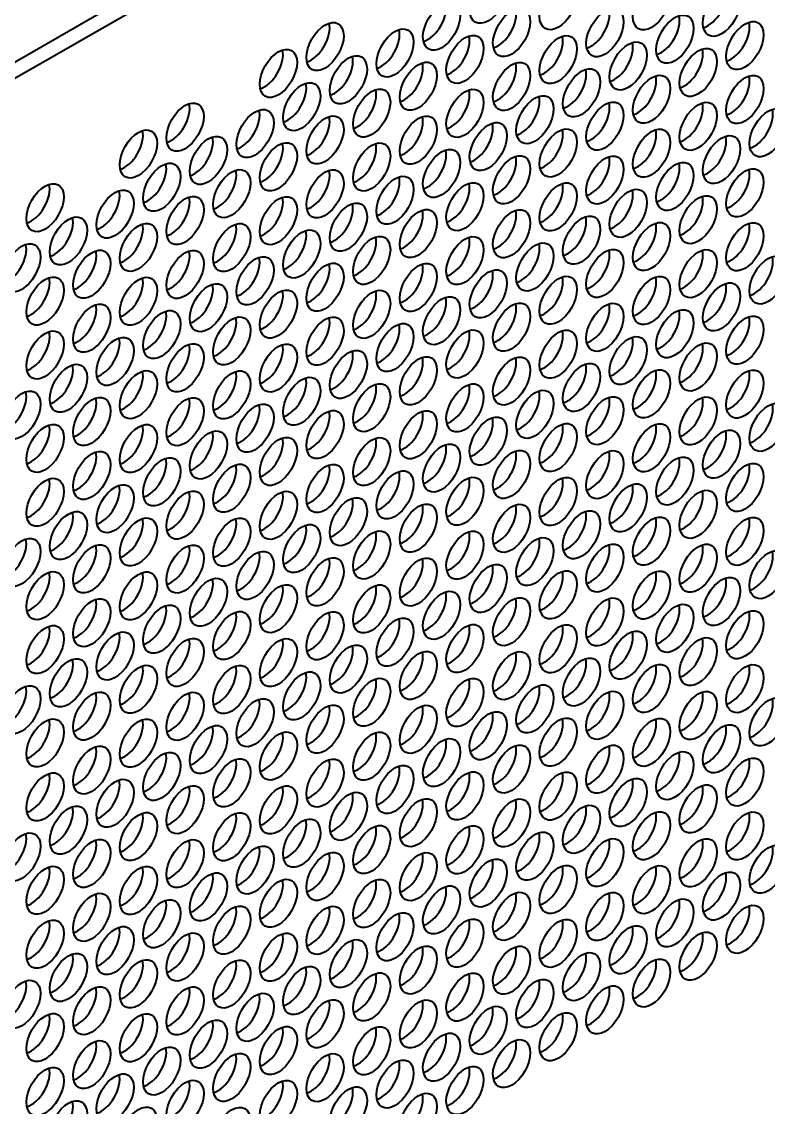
# Model space of a CAD drawing. Header units: millimetres. Extents: x 0 to 1682, y 0 to 1188.
# Drawn here: x 1334.75 to 1367.08, y 1032.08 to 1079.11 of the extents above; entities that cross this region are included whole.
import ezdxf

# ---------------------------------------------------------------- set-up
doc = ezdxf.new("R2010")
doc.units = ezdxf.units.MM
doc.header["$LTSCALE"] = 2
doc.layers.add('가시적인 것(ISO)', color=3, linetype='Continuous', lineweight=40)

msp = doc.modelspace()

# ---------------------------------------------------------------- linework, layer by layer
at = {"layer": '가시적인 것(ISO)'}
for p, q in [((1383.8439, 1105.7964), (1229.8967, 1017.144)), ((1383.8439, 1105.0956), (1229.8967, 1016.4433))]:
    msp.add_line(p, q, dxfattribs=at)
for centre in [(1354.9535, 1080.0814), (1357.984, 1079.8037), (1362.0246, 1079.7947), (1365.0551, 1079.517), (1352.9332, 1078.918), (1355.9637, 1078.6403), (1360.0043, 1078.6313), (1363.0348, 1078.3536), (1347.8825, 1078.0323), (1350.913, 1077.7546), (1366.0652, 1078.0758), (1353.9434, 1077.4769), (1357.984, 1077.4679), (1345.8622, 1076.8689), (1361.0144, 1077.1901), (1364.045, 1076.9124), (1348.8926, 1076.5911), (1351.9231, 1076.3135), (1355.9637, 1076.3044), (1358.9942, 1076.0267), (1346.8723, 1075.4278), (1362.0246, 1075.749), (1366.0652, 1075.74), (1349.9028, 1075.15), (1353.9434, 1075.141), (1341.8215, 1074.542), (1356.9739, 1074.8633), (1360.0043, 1074.5856), (1364.045, 1074.5766), (1344.8521, 1074.2644), (1347.8825, 1073.9866), (1367.0753, 1074.2988), (1351.9231, 1073.9776), (1354.9535, 1073.6999), (1339.8013, 1073.3787), (1342.8317, 1073.1009), (1357.984, 1073.4222), (1362.0246, 1073.4131), (1365.0551, 1073.1354), (1345.8622, 1072.8232), (1349.9028, 1072.8142), (1352.9332, 1072.5365), (1355.9637, 1072.2587), (1360.0043, 1072.2497), (1340.8114, 1071.9375), (1343.8418, 1071.6598), (1347.8825, 1071.6508), (1363.0348, 1071.972), (1366.0652, 1071.6943), (1350.913, 1071.3731), (1335.7606, 1071.0518), (1338.7912, 1070.7741), (1353.9434, 1071.0953), (1357.984, 1071.0863), (1361.0144, 1070.8086), (1341.8215, 1070.4964), (1345.8622, 1070.4874), (1364.045, 1070.5309), (1348.8926, 1070.2096), (1351.9231, 1069.9319), (1355.9637, 1069.9229), (1336.7707, 1069.6106), (1339.8013, 1069.333), (1343.8418, 1069.3239), (1358.9942, 1069.6452), (1362.0246, 1069.3674), (1366.0652, 1069.3584), (1346.8723, 1069.0462), (1334.7505, 1068.4473), (1349.9028, 1068.7685), (1353.9434, 1068.7595), (1356.9739, 1068.4818), (1337.7809, 1068.1695), (1341.8215, 1068.1605), (1344.8521, 1067.8828), (1360.0043, 1068.204), (1364.045, 1068.195), (1367.0753, 1067.9173), (1347.8825, 1067.6051), (1351.9231, 1067.5961), (1335.7606, 1067.0061), (1339.8013, 1066.9971), (1354.9535, 1067.3183), (1357.984, 1067.0406), (1362.0246, 1067.0316), (1342.8317, 1066.7194), (1365.0551, 1066.7539), (1345.8622, 1066.4417), (1349.9028, 1066.4326), (1352.9332, 1066.1549), (1337.7809, 1065.8337), (1340.8114, 1065.556), (1355.9637, 1065.8772), (1360.0043, 1065.8682), (1363.0348, 1065.5905), (1343.8418, 1065.2782), (1347.8825, 1065.2692), (1366.0652, 1065.3127), (1335.7606, 1064.6703), (1350.913, 1064.9915), (1353.9434, 1064.7138), (1357.984, 1064.7048), (1338.7912, 1064.3926), (1341.8215, 1064.1148), (1345.8622, 1064.1058), (1361.0144, 1064.427), (1364.045, 1064.1494), (1348.8926, 1063.8281), (1336.7707, 1063.2291), (1351.9231, 1063.5504), (1355.9637, 1063.5413), (1358.9942, 1063.2636), (1339.8013, 1062.9514), (1343.8418, 1062.9424), (1362.0246, 1062.9859), (1366.0652, 1062.9769), (1346.8723, 1062.6647), (1349.9028, 1062.3869), (1353.9434, 1062.3779), (1334.7505, 1062.0657), (1337.7809, 1061.788), (1341.8215, 1061.779), (1356.9739, 1062.1003), (1360.0043, 1061.8225), (1364.045, 1061.8135), (1344.8521, 1061.5013), (1367.0753, 1061.5357), (1347.8825, 1061.2235), (1351.9231, 1061.2145), (1354.9535, 1060.9368), (1335.7606, 1060.6246), (1339.8013, 1060.6156), (1357.984, 1060.6591), (1362.0246, 1060.6501), (1365.0551, 1060.3723), (1342.8317, 1060.3378), (1345.8622, 1060.0601), (1349.9028, 1060.0511), (1337.7809, 1059.4521), (1352.9332, 1059.7734), (1355.9637, 1059.4957), (1360.0043, 1059.4866), (1340.8114, 1059.1744), (1363.0348, 1059.209), (1366.0652, 1058.9312), (1343.8418, 1058.8967), (1347.8825, 1058.8877), (1350.913, 1058.61), (1335.7606, 1058.2887), (1338.7912, 1058.011), (1353.9434, 1058.3322), (1357.984, 1058.3233), (1361.0144, 1058.0455), (1341.8215, 1057.7333), (1345.8622, 1057.7243), (1364.045, 1057.7678), (1348.8926, 1057.4465), (1351.9231, 1057.1689), (1355.9637, 1057.1598), (1336.7707, 1056.8476), (1358.9942, 1056.8821), (1362.0246, 1056.6044), (1366.0652, 1056.5953), (1339.8013, 1056.5699), (1343.8418, 1056.5608), (1346.8723, 1056.2831), (1334.7505, 1055.6842), (1349.9028, 1056.0054), (1353.9434, 1055.9964), (1356.9739, 1055.7187), (1337.7809, 1055.4064), (1341.8215, 1055.3974), (1360.0043, 1055.4409), (1364.045, 1055.432), (1344.8521, 1055.1198), (1347.8825, 1054.842), (1351.9231, 1054.833), (1367.0753, 1055.1542), (1335.7606, 1054.243), (1339.8013, 1054.234), (1354.9535, 1054.5552), (1357.984, 1054.2776), (1362.0246, 1054.2685), (1342.8317, 1053.9563), (1365.0551, 1053.9908), (1345.8622, 1053.6786), (1349.9028, 1053.6696), (1352.9332, 1053.3919), (1337.7809, 1053.0706), (1355.9637, 1053.1141), (1360.0043, 1053.1051), (1363.0348, 1052.8274), (1340.8114, 1052.7929), (1343.8418, 1052.5152), (1347.8825, 1052.5061), (1366.0652, 1052.5497), (1335.7606, 1051.9072), (1350.913, 1052.2285), (1353.9434, 1051.9507), (1357.984, 1051.9417), (1338.7912, 1051.6295), (1361.0144, 1051.6639), (1341.8215, 1051.3517), (1345.8622, 1051.3428), (1348.8926, 1051.065), (1364.045, 1051.3863), (1336.7707, 1050.466), (1351.9231, 1050.7873), (1355.9637, 1050.7783), (1358.9942, 1050.5006), (1339.8013, 1050.1884), (1343.8418, 1050.1793), (1362.0246, 1050.2228), (1366.0652, 1050.2138), (1346.8723, 1049.9016), (1349.9028, 1049.6239), (1353.9434, 1049.6148), (1334.7505, 1049.3026), (1356.9739, 1049.3372), (1360.0043, 1049.0594), (1337.7809, 1049.0249), (1341.8215, 1049.0159), (1344.8521, 1048.7382), (1364.045, 1049.0504), (1367.0753, 1048.7727), (1347.8825, 1048.4604), (1351.9231, 1048.4515), (1354.9535, 1048.1737), (1335.7606, 1047.8615), (1339.8013, 1047.8525), (1357.984, 1047.896), (1362.0246, 1047.887), (1342.8317, 1047.5747), (1345.8622, 1047.2971), (1349.9028, 1047.288), (1365.0551, 1047.6093), (1352.9332, 1047.0103), (1355.9637, 1046.7326), (1360.0043, 1046.7236), (1337.7809, 1046.6891), (1340.8114, 1046.4114), (1363.0348, 1046.4459), (1343.8418, 1046.1336), (1347.8825, 1046.1246), (1350.913, 1045.8469), (1366.0652, 1046.1681), (1335.7606, 1045.5256), (1353.9434, 1045.5692), (1357.984, 1045.5602), (1338.7912, 1045.248), (1341.8215, 1044.9702), (1345.8622, 1044.9612), (1361.0144, 1045.2824), (1364.045, 1045.0047), (1348.8926, 1044.6834), (1351.9231, 1044.4058), (1355.9637, 1044.3967), (1336.7707, 1044.0845), (1358.9942, 1044.119), (1339.8013, 1043.8068), (1343.8418, 1043.7978), (1346.8723, 1043.5201), (1362.0246, 1043.8413), (1366.0652, 1043.8323), (1349.9028, 1043.2423), (1353.9434, 1043.2333), (1356.9739, 1042.9556), (1334.7505, 1042.9211), (1337.7809, 1042.6434), (1341.8215, 1042.6344), (1360.0043, 1042.6779), (1364.045, 1042.6689), (1344.8521, 1042.3567), (1347.8825, 1042.0789), (1351.9231, 1042.0699), (1367.0753, 1042.3911), (1354.9535, 1041.7922), (1335.7606, 1041.48), (1339.8013, 1041.471), (1342.8317, 1041.1932), (1357.984, 1041.5145), (1362.0246, 1041.5054), (1365.0551, 1041.2277), (1345.8622, 1040.9155), (1349.9028, 1040.9065), (1352.9332, 1040.6288), (1337.7809, 1040.3075), (1355.9637, 1040.351), (1360.0043, 1040.342), (1340.8114, 1040.0298), (1343.8418, 1039.7521), (1347.8825, 1039.7431), (1363.0348, 1040.0643), (1366.0652, 1039.7866), (1350.913, 1039.4654), (1353.9434, 1039.1876), (1357.984, 1039.1786), (1335.7606, 1039.1441), (1338.7912, 1038.8664), (1361.0144, 1038.9009), (1341.8215, 1038.5887), (1345.8622, 1038.5797), (1348.8926, 1038.3019), (1364.045, 1038.6232), (1351.9231, 1038.0242), (1355.9637, 1038.0152), (1336.7707, 1037.7029), (1339.8013, 1037.4253), (1343.8418, 1037.4162), (1358.9942, 1037.7375), (1362.0246, 1037.4597), (1346.8723, 1037.1385), (1349.9028, 1036.8608), (1353.9434, 1036.8518), (1334.7505, 1036.5396), (1356.9739, 1036.5741), (1337.7809, 1036.2618), (1341.8215, 1036.2528), (1344.8521, 1035.9751), (1360.0043, 1036.2963), (1347.8825, 1035.6974), (1351.9231, 1035.6884), (1335.7606, 1035.0984), (1339.8013, 1035.0894), (1354.9535, 1035.4106), (1357.984, 1035.1329), (1342.8317, 1034.8117), (1345.8622, 1034.534), (1349.9028, 1034.5249), (1352.9332, 1034.2472), (1337.7809, 1033.926), (1340.8114, 1033.6483), (1355.9637, 1033.9695), (1343.8418, 1033.3705), (1347.8825, 1033.3615), (1350.913, 1033.0839), (1335.7606, 1032.7626), (1353.9434, 1032.8061), (1338.7912, 1032.4849), (1341.8215, 1032.2071), (1345.8622, 1032.1981), (1348.8926, 1031.9204), (1336.7707, 1031.3214), (1351.9231, 1031.6427), (1339.8013, 1031.0437), (1343.8418, 1031.0347)]:
    msp.add_ellipse(centre, major_axis=(-0.5703, -0.9904), ratio=0.5780931, dxfattribs=at)
for centre in [(1364.449, 1079.866), (1352.3272, 1079.267), (1355.3576, 1078.9893), (1359.3982, 1078.9803), (1347.2764, 1078.3813), (1362.4287, 1078.7026), (1365.4591, 1078.4248), (1350.3069, 1078.1037), (1353.3373, 1077.8259), (1357.3779, 1077.8169), (1360.4083, 1077.5391), (1345.2561, 1077.2179), (1348.2865, 1076.9402), (1363.4389, 1077.2615), (1351.317, 1076.6625), (1355.3576, 1076.6534), (1358.3881, 1076.3757), (1361.4185, 1076.098), (1365.4591, 1076.089), (1346.2662, 1075.7768), (1349.2967, 1075.499), (1353.3373, 1075.49), (1356.3678, 1075.2124), (1341.2154, 1074.8911), (1344.246, 1074.6134), (1359.3982, 1074.9346), (1363.4389, 1074.9256), (1366.4692, 1074.6478), (1347.2764, 1074.3356), (1351.317, 1074.3266), (1354.3474, 1074.0489), (1339.1952, 1073.7277), (1357.3779, 1073.7712), (1361.4185, 1073.7622), (1342.2256, 1073.4499), (1345.2561, 1073.1722), (1349.2967, 1073.1632), (1364.449, 1073.4845), (1352.3272, 1072.8855), (1355.3576, 1072.6078), (1340.2053, 1072.2865), (1359.3982, 1072.5987), (1362.4287, 1072.3211), (1343.2358, 1072.0088), (1347.2764, 1071.9998), (1350.3069, 1071.7221), (1365.4591, 1072.0433), (1335.1545, 1071.4008), (1353.3373, 1071.4443), (1357.3779, 1071.4354), (1338.1851, 1071.1232), (1341.2154, 1070.8454), (1345.2561, 1070.8364), (1360.4083, 1071.1576), (1363.4389, 1070.8799), (1348.2865, 1070.5586), (1351.317, 1070.281), (1355.3576, 1070.2719), (1336.1647, 1069.9597), (1358.3881, 1069.9942), (1339.1952, 1069.682), (1343.2358, 1069.6729), (1346.2662, 1069.3952), (1361.4185, 1069.7165), (1365.4591, 1069.7074), (1349.2967, 1069.1175), (1353.3373, 1069.1085), (1334.1444, 1068.7963), (1337.1748, 1068.5185), (1341.2154, 1068.5095), (1356.3678, 1068.8308), (1359.3982, 1068.553), (1363.4389, 1068.5441), (1344.246, 1068.2319), (1347.2764, 1067.9541), (1351.317, 1067.9451), (1366.4692, 1068.2663), (1354.3474, 1067.6673), (1335.1545, 1067.3551), (1339.1952, 1067.3462), (1342.2256, 1067.0684), (1357.3779, 1067.3897), (1361.4185, 1067.3806), (1364.449, 1067.1029), (1345.2561, 1066.7907), (1349.2967, 1066.7817), (1352.3272, 1066.504), (1337.1748, 1066.1827), (1355.3576, 1066.2262), (1359.3982, 1066.2172), (1340.2053, 1065.905), (1343.2358, 1065.6273), (1347.2764, 1065.6182), (1362.4287, 1065.9395), (1365.4591, 1065.6618), (1350.3069, 1065.3406), (1335.1545, 1065.0193), (1338.1851, 1064.7416), (1353.3373, 1065.0628), (1357.3779, 1065.0538), (1360.4083, 1064.776), (1341.2154, 1064.4638), (1345.2561, 1064.4549), (1348.2865, 1064.1771), (1363.4389, 1064.4984), (1351.317, 1063.8994), (1355.3576, 1063.8904), (1336.1647, 1063.5781), (1339.1952, 1063.3005), (1343.2358, 1063.2914), (1358.3881, 1063.6127), (1361.4185, 1063.3349), (1365.4591, 1063.3259), (1346.2662, 1063.0137), (1349.2967, 1062.736), (1334.1444, 1062.4147), (1353.3373, 1062.727), (1356.3678, 1062.4493), (1337.1748, 1062.137), (1341.2154, 1062.128), (1344.246, 1061.8503), (1359.3982, 1062.1715), (1363.4389, 1062.1625), (1366.4692, 1061.8848), (1347.2764, 1061.5726), (1351.317, 1061.5636), (1335.1545, 1060.9736), (1339.1952, 1060.9646), (1354.3474, 1061.2858), (1357.3779, 1061.0081), (1361.4185, 1060.9991), (1342.2256, 1060.6868), (1345.2561, 1060.4092), (1349.2967, 1060.4001), (1364.449, 1060.7214), (1352.3272, 1060.1224), (1337.1748, 1059.8012), (1340.2053, 1059.5235), (1355.3576, 1059.8447), (1359.3982, 1059.8357), (1362.4287, 1059.558), (1343.2358, 1059.2457), (1347.2764, 1059.2367), (1365.4591, 1059.2802), (1335.1545, 1058.6377), (1350.3069, 1058.959), (1353.3373, 1058.6813), (1357.3779, 1058.6723), (1338.1851, 1058.3601), (1341.2154, 1058.0823), (1345.2561, 1058.0733), (1360.4083, 1058.3945), (1363.4389, 1058.1168), (1348.2865, 1057.7955), (1336.1647, 1057.1966), (1351.317, 1057.5179), (1355.3576, 1057.5088), (1358.3881, 1057.2311), (1339.1952, 1056.9189), (1343.2358, 1056.9099), (1346.2662, 1056.6322), (1361.4185, 1056.9534), (1365.4591, 1056.9444), (1349.2967, 1056.3544), (1353.3373, 1056.3454), (1334.1444, 1056.0332), (1337.1748, 1055.7555), (1341.2154, 1055.7465), (1356.3678, 1056.0677), (1359.3982, 1055.79), (1363.4389, 1055.781), (1344.246, 1055.4688), (1366.4692, 1055.5032), (1347.2764, 1055.191), (1351.317, 1055.182), (1354.3474, 1054.9043), (1335.1545, 1054.5921), (1339.1952, 1054.5831), (1342.2256, 1054.3053), (1357.3779, 1054.6266), (1361.4185, 1054.6175), (1364.449, 1054.3398), (1345.2561, 1054.0276), (1349.2967, 1054.0186), (1337.1748, 1053.4196), (1352.3272, 1053.7409), (1355.3576, 1053.4631), (1359.3982, 1053.4541), (1340.2053, 1053.1419), (1343.2358, 1052.8642), (1347.2764, 1052.8552), (1362.4287, 1053.1765), (1365.4591, 1052.8987), (1350.3069, 1052.5775), (1335.1545, 1052.2562), (1338.1851, 1051.9785), (1353.3373, 1052.2997), (1357.3779, 1052.2907), (1360.4083, 1052.013), (1341.2154, 1051.7008), (1345.2561, 1051.6918), (1363.4389, 1051.7353), (1348.2865, 1051.414), (1351.317, 1051.1363), (1355.3576, 1051.1273), (1336.1647, 1050.8151), (1339.1952, 1050.5374), (1343.2358, 1050.5283), (1358.3881, 1050.8496), (1361.4185, 1050.5718), (1365.4591, 1050.5628), (1346.2662, 1050.2506), (1334.1444, 1049.6517), (1349.2967, 1049.9729), (1353.3373, 1049.9639), (1356.3678, 1049.6862), (1337.1748, 1049.3739), (1341.2154, 1049.3649), (1359.3982, 1049.4084), (1363.4389, 1049.3994), (1366.4692, 1049.1217), (1344.246, 1049.0872), (1347.2764, 1048.8095), (1351.317, 1048.8005), (1335.1545, 1048.2105), (1339.1952, 1048.2015), (1354.3474, 1048.5227), (1357.3779, 1048.245), (1361.4185, 1048.236), (1342.2256, 1047.9238), (1364.449, 1047.9583), (1345.2561, 1047.6461), (1349.2967, 1047.637), (1352.3272, 1047.3593), (1337.1748, 1047.0381), (1340.2053, 1046.7604), (1355.3576, 1047.0816), (1359.3982, 1047.0726), (1362.4287, 1046.7949), (1343.2358, 1046.4826), (1347.2764, 1046.4736), (1365.4591, 1046.5171), (1335.1545, 1045.8747), (1350.3069, 1046.196), (1353.3373, 1045.9182), (1357.3779, 1045.9092), (1338.1851, 1045.597), (1360.4083, 1045.6314), (1363.4389, 1045.3538), (1341.2154, 1045.3192), (1345.2561, 1045.3102), (1348.2865, 1045.0325), (1336.1647, 1044.4335), (1351.317, 1044.7548), (1355.3576, 1044.7458), (1358.3881, 1044.468), (1339.1952, 1044.1558), (1343.2358, 1044.1468), (1361.4185, 1044.1903), (1365.4591, 1044.1813), (1346.2662, 1043.8691), (1349.2967, 1043.5914), (1353.3373, 1043.5823), (1334.1444, 1043.2701), (1337.1748, 1042.9924), (1341.2154, 1042.9834), (1356.3678, 1043.3047), (1359.3982, 1043.0269), (1363.4389, 1043.0179), (1344.246, 1042.7057), (1366.4692, 1042.7401), (1347.2764, 1042.4279), (1351.317, 1042.419), (1354.3474, 1042.1412), (1335.1545, 1041.829), (1339.1952, 1041.82), (1357.3779, 1041.8635), (1361.4185, 1041.8545), (1364.449, 1041.5768), (1342.2256, 1041.5422), (1345.2561, 1041.2646), (1349.2967, 1041.2555), (1337.1748, 1040.6565), (1352.3272, 1040.9778), (1355.3576, 1040.7001), (1359.3982, 1040.691), (1340.2053, 1040.3788), (1362.4287, 1040.4134), (1343.2358, 1040.1011), (1347.2764, 1040.0921), (1350.3069, 1039.8144), (1365.4591, 1040.1356), (1335.1545, 1039.4931), (1338.1851, 1039.2155), (1353.3373, 1039.5366), (1357.3779, 1039.5277), (1360.4083, 1039.2499), (1341.2154, 1038.9377), (1345.2561, 1038.9287), (1363.4389, 1038.9722), (1348.2865, 1038.6509), (1351.317, 1038.3733), (1355.3576, 1038.3642), (1336.1647, 1038.052), (1358.3881, 1038.0865), (1361.4185, 1037.8088), (1339.1952, 1037.7743), (1343.2358, 1037.7653), (1346.2662, 1037.4875), (1334.1444, 1036.8886), (1349.2967, 1037.2098), (1353.3373, 1037.2008), (1356.3678, 1036.9231), (1337.1748, 1036.6109), (1341.2154, 1036.6018), (1359.3982, 1036.6454), (1344.246, 1036.3242), (1347.2764, 1036.0464), (1351.317, 1036.0374), (1354.3474, 1035.7596), (1357.3779, 1035.482), (1335.1545, 1035.4474), (1339.1952, 1035.4385), (1342.2256, 1035.1607), (1345.2561, 1034.883), (1349.2967, 1034.874), (1352.3272, 1034.5963), (1337.1748, 1034.275), (1355.3576, 1034.3185), (1340.2053, 1033.9973), (1343.2358, 1033.7196), (1347.2764, 1033.7105), (1335.1545, 1033.1116), (1350.3069, 1033.4329), (1353.3373, 1033.1551), (1338.1851, 1032.8339), (1341.2154, 1032.5561), (1345.2561, 1032.5472), (1348.2865, 1032.2694), (1351.317, 1031.9917), (1336.1647, 1031.6704)]:
    msp.add_ellipse(centre, major_axis=(0.5703, 0.9904), ratio=0.5780931, start_param=3.6993769, end_param=5.7254011, dxfattribs=at)

doc.saveas('drawing.dxf')
